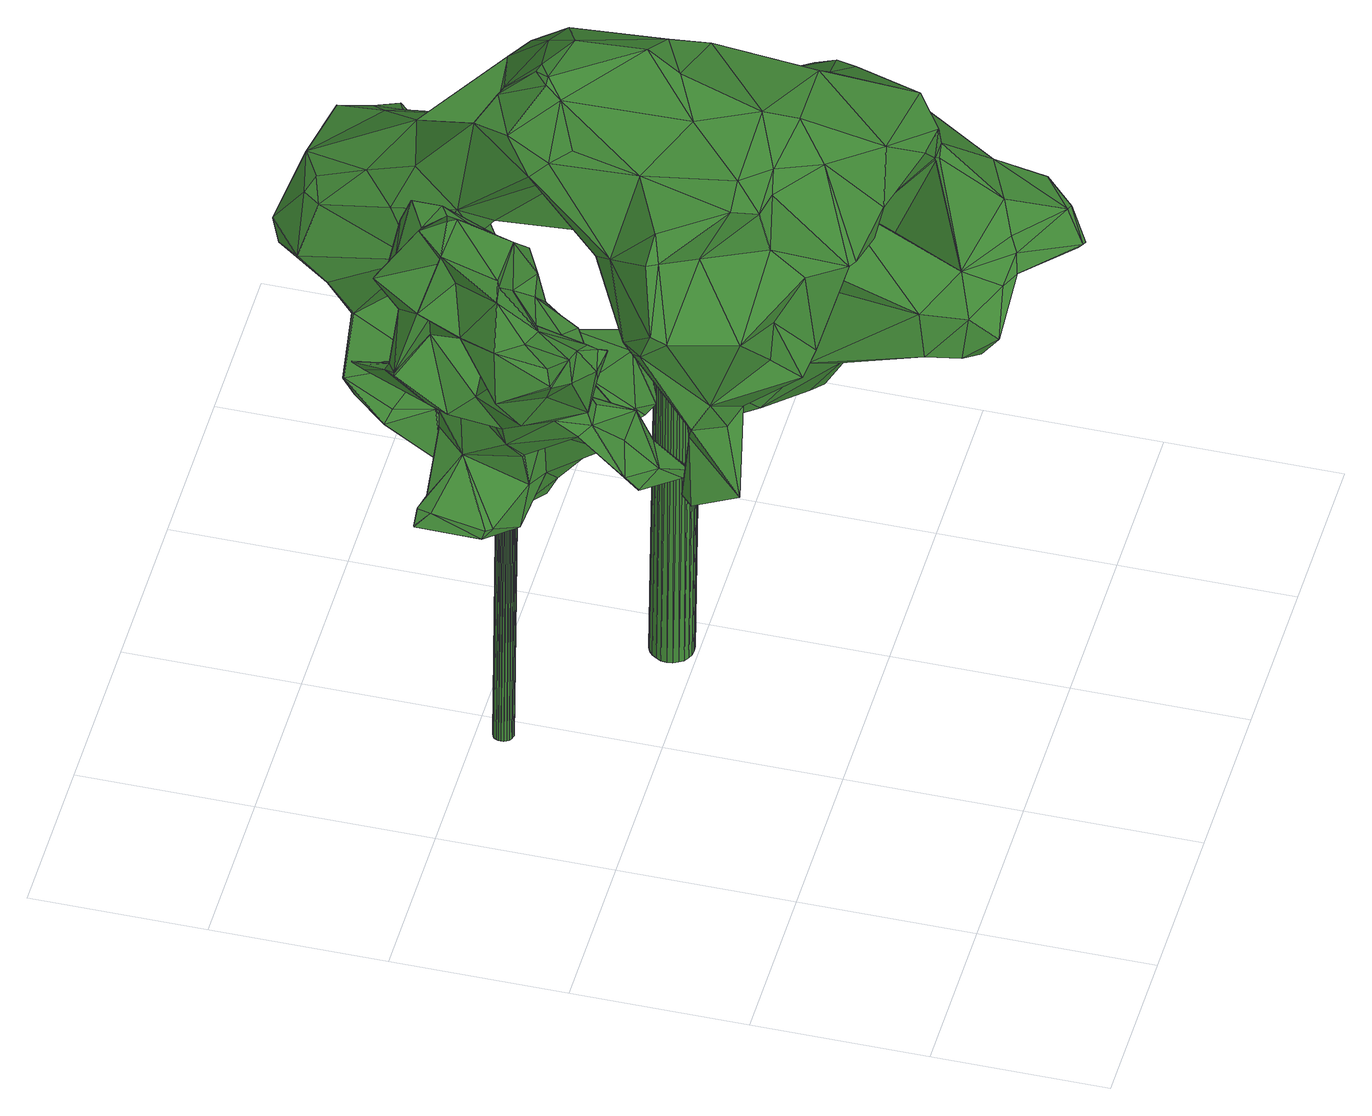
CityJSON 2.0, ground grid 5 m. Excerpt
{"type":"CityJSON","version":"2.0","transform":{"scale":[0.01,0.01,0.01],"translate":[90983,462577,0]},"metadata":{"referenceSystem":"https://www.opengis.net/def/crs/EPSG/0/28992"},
"CityObjects":{
"tree1":{"type":"SolitaryVegetationObject","attributes":{"gtid":5,"crown_width_m":7.9,"crown_median_z":13.38,"trunk_H_m":13.03,"trunk_DBH_m":0.586,"trunk_radius_m":0.293,"trunk_base_height_m":0.35,"original_gtid":"5"},"geometry":[{"type":"Solid","lod":"3","boundaries":[[[[0,1,2]],[[3,4,5]],[[6,7,8]],[[6,8,9]],[[10,11,12]],[[13,14,15]],[[16,17,2]],[[16,18,17]],[[19,20,21]],[[22,21,20]],[[23,24,25]],[[26,27,28]],[[26,28,29]],[[30,31,32]],[[12,33,10]],[[34,35,36]],[[37,38,39]],[[40,41,42]],[[43,44,45]],[[38,46,47]],[[5,48,3]],[[35,49,4]],[[20,50,51]],[[52,3,48]],[[53,54,55]],[[56,12,57]],[[58,59,60]],[[61,60,11]],[[62,21,63]],[[56,57,59]],[[64,65,66]],[[67,68,69]],[[70,71,72]],[[70,72,73]],[[67,69,74]],[[35,3,52]],[[75,76,77]],[[53,78,79]],[[4,3,35]],[[40,80,41]],[[51,45,22]],[[51,22,20]],[[81,82,83]],[[84,85,86]],[[84,86,87]],[[88,89,72]],[[51,50,43]],[[90,91,54]],[[84,92,85]],[[92,87,46]],[[54,91,93]],[[87,47,46]],[[86,47,87]],[[34,49,35]],[[94,1,95]],[[5,4,49]],[[96,17,77]],[[60,57,12]],[[60,12,11]],[[97,69,98]],[[55,78,53]],[[99,74,97]],[[100,101,102]],[[100,102,30]],[[79,103,104]],[[9,105,82]],[[106,2,17]],[[107,108,109]],[[110,111,112]],[[30,113,100]],[[64,114,115]],[[45,51,43]],[[7,116,117]],[[118,103,42]],[[119,120,121]],[[119,121,73]],[[122,123,124]],[[44,43,125]],[[92,46,98]],[[126,93,127]],[[47,128,129]],[[59,129,128]],[[79,110,53]],[[78,42,79]],[[38,130,39]],[[106,17,96]],[[131,114,132]],[[133,134,107]],[[98,68,135]],[[122,136,93]],[[129,59,58]],[[137,58,61]],[[29,109,26]],[[88,71,138]],[[139,77,99]],[[48,140,141]],[[5,140,48]],[[55,142,78]],[[64,143,65]],[[79,42,103]],[[34,144,49]],[[26,16,2]],[[26,2,27]],[[113,145,100]],[[146,147,148]],[[149,148,147]],[[150,113,32]],[[150,32,141]],[[151,152,153]],[[151,153,154]],[[155,110,112]],[[138,102,99]],[[155,53,110]],[[104,110,79]],[[129,130,47]],[[87,92,84]],[[61,154,153]],[[52,121,143]],[[152,151,95]],[[126,127,55]],[[37,96,139]],[[96,77,139]],[[57,60,59]],[[156,75,17]],[[77,17,75]],[[157,106,158]],[[127,159,160]],[[9,82,81]],[[161,162,83]],[[25,163,23]],[[23,163,164]],[[83,82,105]],[[165,63,166]],[[88,72,71]],[[30,138,31]],[[166,167,22]],[[45,44,125]],[[168,131,40]],[[7,117,169]],[[73,72,170]],[[13,171,172]],[[15,171,13]],[[92,7,85]],[[112,53,155]],[[112,90,53]],[[2,1,173]],[[156,17,165]],[[128,47,174]],[[107,109,29]],[[107,175,108]],[[176,10,177]],[[42,78,142]],[[118,41,178]],[[179,180,144]],[[165,166,156]],[[85,7,169]],[[127,142,55]],[[136,122,145]],[[46,181,98]],[[150,141,140]],[[166,170,156]],[[182,183,171]],[[15,16,184]],[[185,136,150]],[[186,136,185]],[[26,109,16]],[[184,16,109]],[[152,95,1]],[[165,17,63]],[[91,111,187]],[[98,188,92]],[[135,188,98]],[[149,122,91]],[[41,120,189]],[[90,54,53]],[[136,145,150]],[[190,191,111]],[[90,111,91]],[[112,111,90]],[[60,61,58]],[[118,192,111]],[[118,111,103]],[[193,184,108]],[[15,184,193]],[[184,109,108]],[[193,175,176]],[[177,10,33]],[[49,140,5]],[[10,176,133]],[[194,74,101]],[[194,101,100]],[[180,179,140]],[[48,121,52]],[[39,195,37]],[[158,37,195]],[[158,96,37]],[[158,106,96]],[[49,144,180]],[[144,34,64]],[[196,64,34]],[[152,1,158]],[[158,1,0]],[[162,197,146]],[[121,32,198]],[[104,111,110]],[[36,143,196]],[[120,65,143]],[[91,122,93]],[[190,192,199]],[[62,190,199]],[[200,176,177]],[[200,193,176]],[[164,200,177]],[[141,201,48]],[[147,123,149]],[[124,123,147]],[[32,201,141]],[[32,121,201]],[[201,121,48]],[[52,143,36]],[[202,37,139]],[[36,196,34]],[[19,50,20]],[[173,94,28]],[[54,93,126]],[[119,170,166]],[[129,58,137]],[[140,49,180]],[[31,138,71]],[[203,45,125]],[[19,119,50]],[[97,74,69]],[[50,125,43]],[[47,130,38]],[[202,97,98]],[[159,204,114]],[[21,167,63]],[[198,32,205]],[[197,194,147]],[[146,197,147]],[[173,28,27]],[[10,151,154]],[[10,154,11]],[[11,154,61]],[[168,40,127]],[[185,70,186]],[[129,137,130]],[[103,111,104]],[[190,111,192]],[[199,192,118]],[[73,121,198]],[[135,206,9]],[[149,123,122]],[[172,207,13]],[[63,14,62]],[[64,196,143]],[[161,135,197]],[[162,161,197]],[[162,172,24]],[[35,52,36]],[[189,120,119]],[[189,119,19]],[[41,66,120]],[[75,89,76]],[[92,188,208]],[[162,207,172]],[[142,127,40]],[[156,170,72]],[[9,188,135]],[[41,80,66]],[[169,86,85]],[[113,209,32]],[[126,55,54]],[[8,188,9]],[[185,71,70]],[[31,71,185]],[[128,117,56]],[[56,117,116]],[[169,117,128]],[[169,128,86]],[[81,83,162]],[[81,162,24]],[[23,81,24]],[[9,81,23]],[[164,6,23]],[[116,6,164]],[[7,6,116]],[[63,167,166]],[[190,62,14]],[[190,14,13]],[[83,105,206]],[[83,206,161]],[[15,14,16]],[[17,18,14]],[[17,14,63]],[[16,14,18]],[[2,106,157]],[[186,205,150]],[[185,150,205]],[[157,158,0]],[[23,6,9]],[[119,73,170]],[[77,76,99]],[[138,99,76]],[[179,64,115]],[[88,76,89]],[[66,65,120]],[[92,8,7]],[[168,160,131]],[[127,160,168]],[[205,32,31]],[[56,59,128]],[[21,62,210]],[[176,134,133]],[[128,174,86]],[[199,210,62]],[[86,174,47]],[[8,208,188]],[[8,92,208]],[[2,157,0]],[[173,1,94]],[[95,151,29]],[[147,145,124]],[[100,145,147]],[[171,25,172]],[[24,172,25]],[[189,178,41]],[[76,88,138]],[[210,178,189]],[[101,74,99]],[[200,182,193]],[[179,144,64]],[[40,131,80]],[[210,189,21]],[[19,21,189]],[[182,200,183]],[[42,41,118]],[[99,102,101]],[[142,40,42]],[[98,69,68]],[[150,145,113]],[[15,182,171]],[[193,182,15]],[[29,151,107]],[[133,107,151]],[[133,151,10]],[[190,13,207]],[[143,121,120]],[[198,205,186]],[[61,39,130]],[[186,150,204]],[[186,204,159]],[[204,115,114]],[[204,140,115]],[[179,115,140]],[[135,161,206]],[[132,64,66]],[[122,124,145]],[[114,64,132]],[[162,187,191]],[[146,187,162]],[[111,191,187]],[[198,186,70]],[[70,73,198]],[[171,183,25]],[[200,25,183]],[[138,30,102]],[[191,207,162]],[[146,148,187]],[[95,29,28]],[[2,173,27]],[[95,28,94]],[[39,61,195]],[[187,148,91]],[[91,148,149]],[[107,134,175]],[[204,150,140]],[[177,33,164]],[[108,175,193]],[[134,176,175]],[[191,190,207]],[[197,135,67]],[[68,67,135]],[[67,194,197]],[[67,74,194]],[[32,209,30]],[[30,209,113]],[[202,139,97]],[[99,97,139]],[[195,61,153]],[[100,147,194]],[[166,203,119]],[[158,153,152]],[[195,153,158]],[[118,178,199]],[[199,178,210]],[[185,205,31]],[[12,56,211]],[[116,211,56]],[[164,211,116]],[[164,12,211]],[[12,164,33]],[[22,45,203]],[[22,203,166]],[[156,72,89]],[[156,89,75]],[[50,119,125]],[[203,125,119]],[[38,181,46]],[[202,98,181]],[[202,181,38]],[[137,61,130]],[[127,93,159]],[[159,93,186]],[[136,186,93]],[[21,22,167]],[[164,163,200]],[[159,114,160]],[[114,131,160]],[[202,212,37]],[[38,37,212]],[[38,212,202]],[[9,206,105]],[[25,200,163]],[[131,132,80]],[[66,80,132]],[[213,214,215]],[[213,215,216]],[[216,215,217]],[[216,217,218]],[[215,214,219]],[[215,219,217]],[[217,219,220]],[[217,220,218]],[[219,214,221]],[[219,221,220]],[[220,221,222]],[[220,222,218]],[[221,214,223]],[[221,223,222]],[[222,223,224]],[[222,224,218]],[[223,214,225]],[[223,225,224]],[[224,225,226]],[[224,226,218]],[[225,214,227]],[[225,227,226]],[[226,227,228]],[[226,228,218]],[[227,214,229]],[[227,229,228]],[[228,229,230]],[[228,230,218]],[[229,214,231]],[[229,231,230]],[[230,231,232]],[[230,232,218]],[[231,214,233]],[[231,233,232]],[[232,233,234]],[[232,234,218]],[[233,214,235]],[[233,235,234]],[[234,235,236]],[[234,236,218]],[[235,214,237]],[[235,237,236]],[[236,237,238]],[[236,238,218]],[[237,214,239]],[[237,239,238]],[[238,239,240]],[[238,240,218]],[[239,214,241]],[[239,241,240]],[[240,241,242]],[[240,242,218]],[[241,214,243]],[[241,243,242]],[[242,243,244]],[[242,244,218]],[[243,214,245]],[[243,245,244]],[[244,245,246]],[[244,246,218]],[[245,214,247]],[[245,247,246]],[[246,247,248]],[[246,248,218]],[[247,214,249]],[[247,249,248]],[[248,249,250]],[[248,250,218]],[[249,214,251]],[[249,251,250]],[[250,251,252]],[[250,252,218]],[[251,214,253]],[[251,253,252]],[[252,253,254]],[[252,254,218]],[[253,214,255]],[[253,255,254]],[[254,255,256]],[[254,256,218]],[[255,214,257]],[[255,257,256]],[[256,257,258]],[[256,258,218]],[[257,214,259]],[[257,259,258]],[[258,259,260]],[[258,260,218]],[[259,214,261]],[[259,261,260]],[[260,261,262]],[[260,262,218]],[[261,214,213]],[[261,213,262]],[[262,213,216]],[[262,216,218]]]]}]},
"tree2":{"type":"SolitaryVegetationObject","attributes":{"gtid":3,"crown_width_m":14.52,"crown_median_z":14.93,"trunk_H_m":14.63,"trunk_DBH_m":1.24,"trunk_radius_m":0.621,"trunk_base_height_m":0.3,"original_gtid":"3"},"geometry":[{"type":"Solid","lod":"3","boundaries":[[[[263,264,265]],[[266,267,268]],[[269,270,271]],[[272,273,274]],[[275,274,273]],[[272,276,277]],[[278,279,280]],[[274,281,282]],[[272,274,282]],[[283,281,284]],[[285,286,280]],[[287,288,289]],[[290,291,292]],[[293,294,295]],[[296,266,297]],[[296,298,266]],[[299,296,300]],[[301,302,303]],[[304,270,305]],[[285,306,307]],[[308,309,310]],[[311,312,313]],[[314,266,298]],[[315,316,278]],[[317,318,319]],[[320,321,322]],[[323,301,324]],[[325,283,326]],[[327,328,329]],[[309,308,330]],[[331,324,332]],[[333,334,335]],[[303,332,301]],[[288,287,336]],[[283,325,281]],[[327,337,338]],[[339,340,341]],[[266,268,297]],[[342,297,268]],[[331,332,303]],[[293,295,343]],[[344,304,345]],[[346,344,345]],[[347,348,349]],[[350,292,291]],[[346,351,319]],[[300,352,316]],[[319,318,344]],[[272,282,353]],[[354,309,355]],[[309,354,356]],[[357,358,359]],[[360,361,362]],[[360,362,363]],[[364,365,366]],[[367,366,365]],[[293,341,368]],[[280,279,369]],[[370,263,265]],[[371,362,372]],[[342,268,373]],[[359,374,375]],[[376,375,374]],[[377,277,276]],[[378,305,270]],[[265,379,380]],[[376,381,382]],[[279,278,352]],[[355,309,330]],[[279,352,342]],[[314,341,293]],[[350,383,292]],[[376,382,375]],[[272,277,273]],[[376,384,381]],[[296,297,300]],[[352,278,316]],[[313,385,386]],[[289,387,287]],[[349,388,389]],[[390,391,392]],[[315,393,316]],[[394,395,396]],[[397,299,300]],[[374,384,376]],[[280,315,278]],[[286,315,280]],[[393,315,286]],[[286,285,398]],[[286,398,393]],[[390,399,400]],[[401,402,403]],[[331,303,404]],[[364,405,406]],[[319,344,346]],[[407,326,405]],[[327,338,408]],[[330,409,355]],[[354,355,274]],[[274,355,409]],[[410,411,412]],[[413,414,415]],[[365,416,367]],[[365,417,416]],[[353,418,419]],[[418,276,419]],[[420,402,347]],[[421,422,423]],[[400,423,422]],[[299,298,296]],[[424,425,344]],[[344,425,304]],[[421,423,327]],[[341,314,339]],[[321,298,299]],[[397,393,398]],[[426,366,427]],[[381,370,428]],[[429,381,428]],[[339,314,298]],[[430,431,432]],[[391,323,396]],[[433,431,430]],[[434,431,433]],[[352,300,297]],[[352,297,342]],[[435,436,322]],[[435,322,321]],[[397,316,393]],[[300,316,397]],[[437,420,347]],[[399,438,439]],[[440,344,318]],[[441,426,353]],[[283,308,310]],[[283,310,442]],[[408,336,443]],[[421,444,445]],[[342,373,279]],[[369,279,373]],[[349,389,311]],[[446,408,443]],[[446,440,408]],[[356,447,309]],[[434,405,326]],[[269,448,449]],[[450,451,452]],[[401,453,335]],[[271,412,411]],[[454,336,408]],[[394,434,326]],[[455,264,384]],[[456,457,458]],[[459,456,458]],[[353,426,418]],[[460,311,313]],[[461,462,463]],[[458,343,295]],[[458,457,343]],[[323,324,464]],[[464,324,331]],[[377,276,418]],[[407,405,364]],[[464,465,323]],[[298,466,339]],[[369,467,280]],[[468,450,452]],[[287,450,468]],[[447,469,309]],[[301,323,391]],[[301,391,302]],[[378,304,305]],[[326,470,325]],[[433,406,434]],[[357,382,429]],[[329,328,345]],[[340,466,471]],[[347,349,472]],[[325,441,281]],[[351,345,328]],[[265,473,379]],[[384,264,263]],[[370,384,263]],[[380,371,265]],[[404,365,474]],[[471,466,320]],[[375,382,357]],[[356,475,447]],[[476,450,387]],[[343,457,477]],[[266,385,267]],[[274,275,354]],[[335,453,291]],[[267,438,367]],[[444,478,398]],[[462,461,361]],[[403,358,357]],[[455,347,295]],[[437,347,455]],[[479,265,480]],[[269,449,378]],[[481,482,320]],[[328,317,351]],[[391,307,302]],[[390,307,391]],[[346,345,351]],[[324,301,332]],[[329,304,378]],[[329,345,304]],[[269,378,270]],[[289,334,387]],[[265,371,483]],[[435,449,436]],[[478,449,435]],[[484,411,410]],[[475,277,392]],[[485,486,414]],[[340,487,488]],[[341,340,488]],[[489,487,340]],[[432,465,464]],[[490,488,363]],[[443,336,468]],[[313,267,385]],[[267,313,312]],[[470,426,325]],[[441,325,426]],[[328,318,317]],[[268,416,373]],[[441,353,282]],[[441,282,281]],[[436,448,491]],[[420,358,402]],[[368,341,492]],[[456,459,493]],[[326,395,394]],[[373,416,417]],[[307,390,400]],[[367,438,399]],[[367,399,366]],[[328,327,408]],[[456,386,457]],[[488,492,341]],[[494,495,439]],[[264,480,265]],[[313,493,460]],[[456,493,313]],[[384,374,455]],[[348,334,288]],[[289,288,334]],[[446,443,485]],[[428,357,429]],[[371,290,483]],[[407,470,326]],[[455,374,437]],[[359,437,374]],[[428,370,496]],[[428,496,383]],[[381,384,370]],[[375,357,359]],[[265,479,473]],[[490,473,479]],[[377,418,426]],[[459,460,493]],[[287,468,336]],[[269,491,448]],[[497,335,498]],[[485,497,498]],[[333,335,497]],[[498,335,290]],[[291,290,335]],[[485,498,446]],[[290,446,498]],[[382,381,429]],[[483,383,496]],[[348,347,402]],[[371,446,290]],[[310,469,442]],[[292,383,483]],[[499,397,478]],[[485,451,497]],[[475,469,447]],[[310,309,469]],[[277,475,356]],[[500,501,389]],[[502,395,469]],[[502,396,395]],[[442,469,395]],[[442,395,283]],[[326,283,395]],[[396,323,465]],[[420,437,359]],[[455,295,294]],[[492,479,368]],[[350,428,383]],[[490,479,492]],[[327,329,421]],[[460,472,349]],[[378,421,329]],[[403,402,358]],[[359,358,420]],[[299,397,435]],[[299,435,321]],[[436,449,448]],[[398,478,397]],[[499,478,435]],[[265,496,370]],[[293,477,314]],[[397,499,435]],[[424,344,440]],[[360,363,487]],[[487,363,488]],[[291,453,350]],[[290,292,483]],[[470,364,366]],[[470,366,426]],[[380,473,490]],[[270,304,412]],[[270,412,271]],[[477,386,385]],[[314,477,385]],[[314,385,266]],[[481,411,482]],[[311,389,503]],[[392,277,427]],[[343,477,293]],[[365,364,504]],[[426,427,377]],[[407,364,470]],[[446,372,461]],[[371,372,446]],[[322,481,320]],[[454,500,288]],[[456,313,386]],[[331,474,430]],[[432,394,465]],[[465,394,396]],[[338,454,408]],[[339,466,340]],[[457,386,477]],[[419,272,353]],[[419,276,272]],[[354,275,356]],[[294,480,264]],[[479,480,294]],[[474,365,504]],[[333,387,334]],[[333,476,387]],[[421,449,444]],[[378,449,421]],[[478,444,449]],[[288,336,454]],[[387,450,287]],[[450,505,451]],[[303,302,306]],[[415,414,486]],[[463,424,461]],[[440,461,424]],[[440,446,461]],[[433,430,474]],[[490,492,488]],[[445,400,422]],[[401,335,334]],[[368,294,293]],[[497,505,333]],[[455,294,264]],[[483,496,265]],[[497,451,505]],[[423,400,399]],[[430,432,331]],[[328,408,440]],[[319,351,317]],[[443,468,413]],[[356,273,277]],[[414,452,485]],[[451,485,452]],[[414,413,452]],[[413,468,452]],[[331,432,464]],[[443,413,415]],[[471,489,340]],[[471,482,489]],[[445,422,421]],[[439,495,337]],[[363,362,490]],[[311,503,312]],[[390,366,399]],[[295,459,458]],[[423,439,337]],[[399,439,423]],[[485,443,486]],[[404,474,331]],[[443,415,486]],[[436,491,322]],[[271,411,481]],[[469,475,502]],[[271,491,269]],[[322,491,481]],[[271,481,491]],[[327,423,337]],[[428,453,357]],[[428,350,453]],[[360,462,361]],[[404,306,285]],[[303,306,404]],[[368,479,294]],[[489,462,360]],[[487,489,360]],[[411,484,506]],[[506,482,411]],[[489,506,462]],[[489,482,506]],[[462,506,484]],[[495,312,503]],[[507,389,388]],[[392,427,366]],[[392,366,390]],[[377,427,277]],[[267,494,439]],[[267,439,438]],[[495,338,337]],[[432,431,434]],[[432,434,394]],[[369,404,467]],[[285,280,467]],[[285,467,404]],[[444,398,285]],[[404,417,365]],[[369,417,404]],[[285,307,444]],[[462,484,463]],[[307,306,302]],[[348,402,334]],[[453,401,403]],[[453,403,357]],[[334,402,401]],[[500,389,507]],[[460,349,311]],[[412,304,425]],[[440,318,328]],[[380,379,473]],[[367,416,267]],[[268,267,416]],[[461,362,361]],[[380,362,371]],[[490,362,380]],[[495,267,312]],[[267,495,494]],[[295,472,459]],[[347,472,295]],[[459,472,460]],[[373,417,369]],[[348,388,349]],[[288,388,348]],[[320,466,321]],[[406,504,364]],[[433,504,406]],[[474,504,433]],[[321,466,298]],[[445,307,400]],[[308,283,284]],[[409,330,284]],[[330,308,284]],[[307,445,444]],[[484,410,463]],[[392,502,475]],[[391,396,502]],[[392,391,502]],[[450,476,505]],[[333,505,476]],[[461,372,362]],[[356,275,273]],[[406,405,434]],[[471,320,482]],[[412,424,463]],[[410,412,463]],[[495,503,338]],[[503,389,501]],[[409,284,274]],[[281,274,284]],[[412,425,424]],[[500,507,288]],[[288,507,388]],[[338,500,454]],[[338,503,500]],[[500,503,501]],[[508,509,510]],[[508,510,511]],[[511,510,512]],[[511,512,513]],[[510,509,514]],[[510,514,512]],[[512,514,515]],[[512,515,513]],[[514,509,516]],[[514,516,515]],[[515,516,517]],[[515,517,513]],[[516,509,518]],[[516,518,517]],[[517,518,519]],[[517,519,513]],[[518,509,520]],[[518,520,519]],[[519,520,521]],[[519,521,513]],[[520,509,522]],[[520,522,521]],[[521,522,523]],[[521,523,513]],[[522,509,524]],[[522,524,523]],[[523,524,525]],[[523,525,513]],[[524,509,526]],[[524,526,525]],[[525,526,527]],[[525,527,513]],[[526,509,528]],[[526,528,527]],[[527,528,529]],[[527,529,513]],[[528,509,530]],[[528,530,529]],[[529,530,531]],[[529,531,513]],[[530,509,532]],[[530,532,531]],[[531,532,533]],[[531,533,513]],[[532,509,534]],[[532,534,533]],[[533,534,535]],[[533,535,513]],[[534,509,536]],[[534,536,535]],[[535,536,537]],[[535,537,513]],[[536,509,538]],[[536,538,537]],[[537,538,539]],[[537,539,513]],[[538,509,540]],[[538,540,539]],[[539,540,541]],[[539,541,513]],[[540,509,542]],[[540,542,541]],[[541,542,543]],[[541,543,513]],[[542,509,544]],[[542,544,543]],[[543,544,545]],[[543,545,513]],[[544,509,546]],[[544,546,545]],[[545,546,547]],[[545,547,513]],[[546,509,548]],[[546,548,547]],[[547,548,549]],[[547,549,513]],[[548,509,550]],[[548,550,549]],[[549,550,551]],[[549,551,513]],[[550,509,552]],[[550,552,551]],[[551,552,553]],[[551,553,513]],[[552,509,554]],[[552,554,553]],[[553,554,555]],[[553,555,513]],[[554,509,556]],[[554,556,555]],[[555,556,557]],[[555,557,513]],[[556,509,508]],[[556,508,557]],[[557,508,511]],[[557,511,513]]]]}]}
},
"vertices":[
[288,1196,1620],[290,1194,1623],[310,1132,1517],[909,1220,1141],[952,1210,1035],[951,1249,1032],[238,1663,1716],[348,1727,1735],[322,1647,1696],[232,1688,1517],[180,1377,1857],[211,1382,1907],[234,1546,1936],[243,1378,1338],[332,1257,1316],[190,1311,1412],[257,1143,1441],[422,1223,1414],[369,1241,1422],[470,1101,1069],[393,1038,1058],[421,1084,1068],[469,1001,1079],[169,1658,1544],[200,1665,1504],[296,1591,1587],[227,1112,1625],[285,1097,1652],[266,1119,1668],[180,1154,1732],[660,1499,1258],[658,1498,1256],[772,1418,1093],[270,1514,1816],[820,1132,930],[887,1116,993],[830,1103,966],[528,1331,1557],[529,1438,1755],[517,1374,1756],[451,1381,865],[489,1320,972],[375,1362,865],[573,949,999],[574,948,1002],[551,938,1015],[587,1642,1744],[548,1623,1824],[877,1352,1140],[937,1232,1016],[559,998,1002],[534,952,997],[840,1172,1136],[210,1613,955],[343,1585,954],[361,1501,882],[274,1617,1979],[292,1542,2016],[372,1509,1948],[370,1563,1960],[314,1520,2008],[370,1378,1907],[366,1199,1240],[414,1172,1245],[664,1242,920],[661,1240,922],[633,1255,909],[452,1586,1376],[512,1545,1496],[515,1546,1497],[513,1427,1114],[568,1435,1260],[485,1296,1161],[590,1286,1078],[544,1542,1472],[404,1259,1338],[452,1440,1341],[538,1363,1480],[338,1465,871],[240,1433,925],[593,1314,860],[225,1700,1498],[271,1801,1460],[291,1771,1419],[564,1722,1735],[545,1738,1748],[513,1700,1856],[589,1699,1726],[540,1440,1264],[383,1333,1291],[322,1607,972],[426,1600,1131],[480,1676,1625],[426,1476,969],[269,1122,1668],[249,1143,1695],[512,1272,1521],[515,1542,1497],[480,1603,1611],[560,1471,1434],[580,1584,1344],[560,1536,1439],[571,1517,1413],[269,1409,943],[246,1425,951],[274,1803,1461],[493,1232,1517],[152,1168,1722],[79,1200,1676],[162,1164,1627],[232,1573,994],[369,1520,1100],[245,1613,991],[699,1547,1201],[669,1343,859],[689,1319,907],[258,1739,1791],[286,1734,1788],[410,1346,993],[591,1107,1095],[635,1250,1019],[741,1262,1099],[514,1536,1118],[502,1515,1288],[657,1502,1256],[578,984,1023],[404,1521,922],[437,1478,877],[419,1646,1854],[420,1548,1837],[475,1449,1793],[588,1343,800],[634,1317,847],[194,1302,1709],[132,1224,1693],[336,1633,1443],[536,1517,1112],[443,1452,1798],[595,1440,1280],[541,1363,1483],[827,1332,1023],[829,1410,1081],[389,1448,867],[804,1155,961],[807,1157,959],[695,1546,1200],[407,1640,1307],[562,1601,1339],[411,1595,1208],[475,1576,1146],[749,1440,1071],[239,1277,1722],[281,1293,1702],[353,1377,1747],[245,1388,1852],[210,1614,959],[503,1206,1265],[382,1322,1533],[407,1328,1685],[584,1400,923],[544,1389,868],[385,1741,1373],[290,1600,1339],[232,1577,1703],[192,1600,1753],[482,1179,1259],[562,1089,1186],[505,1107,1124],[481,1396,876],[369,1707,1772],[561,1116,1115],[222,1446,1458],[206,1519,1393],[287,1100,1653],[513,1696,1858],[80,1203,1679],[123,1369,1724],[181,1478,1704],[457,1318,1149],[708,1282,960],[805,1295,1025],[481,1611,1765],[185,1343,1597],[354,1438,1586],[182,1238,1542],[537,1514,1114],[549,1401,996],[407,1594,1208],[298,1595,1588],[480,1152,1104],[343,1392,1189],[395,1533,1291],[381,1356,1120],[62,1349,1599],[563,1603,1342],[464,1337,1718],[817,1130,932],[402,1725,1359],[645,1325,1049],[384,1353,1122],[183,1478,1700],[847,1384,1120],[471,1523,1601],[565,1043,1087],[683,1342,975],[747,1437,1074],[312,1759,1424],[267,1412,1339],[361,1591,1653],[696,1543,1199],[433,1214,1197],[307,1559,1846],[429,1439,1653],[469,1425,35],[440,1425,35],[468,1433,35],[462,1410,1338],[461,1417,1338],[432,1410,1338],[465,1440,35],[458,1424,1338],[460,1446,35],[453,1430,1338],[454,1451,35],[447,1435,1338],[447,1453,35],[440,1438,1338],[440,1454,35],[432,1439,1338],[432,1453,35],[425,1438,1338],[425,1450,35],[418,1435,1338],[419,1446,35],[412,1430,1338],[414,1439,35],[407,1424,1338],[412,1432,35],[404,1417,1338],[411,1425,35],[403,1409,1338],[412,1417,35],[404,1402,1338],[415,1410,35],[407,1395,1338],[419,1404,35],[412,1389,1338],[426,1399,35],[418,1384,1338],[433,1397,35],[425,1381,1338],[440,1396,35],[433,1380,1338],[448,1397,35],[440,1381,1338],[455,1400,35],[448,1384,1338],[461,1405,35],[454,1389,1338],[465,1411,35],[458,1395,1338],[468,1418,35],[461,1402,1338],
[1246,228,1411],[1314,265,1476],[1093,327,1396],[1090,1018,2073],[1128,1189,1815],[1049,1309,2010],[265,973,1748],[273,1003,1663],[277,931,1718],[845,1377,1038],[743,1598,995],[706,1593,835],[625,1604,878],[876,1374,1085],[719,1535,1198],[731,1394,2229],[879,1413,2179],[704,1492,2146],[884,1560,1012],[888,1405,1036],[812,1734,1154],[724,1703,969],[601,1549,2096],[675,1502,2145],[1211,836,974],[1207,695,1152],[1235,815,957],[931,386,1214],[1005,273,1179],[953,287,1212],[1253,481,1868],[1238,419,1713],[1490,549,1603],[822,1035,2199],[985,1109,2160],[834,810,2101],[702,968,2146],[849,1132,2239],[571,1970,1727],[577,1774,1756],[608,1849,1848],[352,883,1350],[296,1030,1644],[602,1711,1901],[604,1596,1764],[569,1839,1029],[515,1775,1019],[556,1869,1072],[1304,848,1505],[1129,912,1660],[1344,954,1732],[1099,722,2033],[706,1403,2224],[681,1363,2235],[498,917,1007],[499,911,1006],[496,914,1001],[592,756,1954],[589,815,2065],[516,816,2016],[544,2023,1550],[597,2017,1739],[974,1676,1174],[804,1913,1316],[766,1068,1466],[600,869,1230],[533,977,1492],[638,1729,902],[693,2036,1798],[621,1991,1782],[1162,722,830],[1239,740,939],[1086,605,1074],[1034,772,1111],[850,1106,1558],[930,921,1376],[871,715,2064],[789,626,1990],[957,499,1934],[986,1384,2138],[1415,700,1768],[401,761,1090],[390,898,1288],[374,888,1053],[1471,532,1285],[1401,589,1208],[1327,837,1508],[1001,246,1194],[443,932,1023],[831,1327,2243],[948,1387,1085],[572,1630,860],[634,1697,860],[588,1651,1037],[1390,235,1243],[1436,444,1253],[1558,244,1240],[779,581,1615],[822,690,1534],[920,708,1488],[874,511,1670],[949,1639,1547],[939,1553,1815],[896,1605,1525],[897,1473,1822],[1173,410,1826],[937,1542,2039],[1209,203,1387],[956,408,1342],[939,761,1405],[1006,1494,2046],[1543,204,1366],[1541,184,1242],[1478,120,1336],[889,1457,1159],[331,1066,1648],[1221,543,1373],[1059,665,1613],[1404,70,1275],[1426,68,1263],[981,192,1278],[1451,124,1349],[1112,976,1890],[1364,874,1766],[1241,774,886],[1186,737,1465],[1241,829,1493],[698,1566,1594],[577,1706,1581],[758,1719,1358],[655,1362,2229],[743,1981,1380],[646,1898,1279],[557,1944,1460],[639,1318,2198],[559,1445,2113],[769,1520,1617],[717,1521,1642],[1195,597,1161],[1399,584,1205],[1394,455,1262],[778,1753,1901],[873,1800,1548],[1054,1868,1689],[849,1704,1327],[895,907,1281],[659,1707,871],[535,711,1483],[364,750,1679],[399,842,1408],[951,921,902],[902,946,882],[903,948,889],[1021,1377,1985],[960,1549,1961],[933,1418,1137],[945,1384,1090],[1505,442,1258],[579,1205,1709],[664,1224,1714],[727,1215,1668],[540,787,1294],[488,818,1257],[986,1536,1184],[777,1550,1229],[1178,193,1341],[1398,80,1266],[937,2015,1751],[925,1989,1661],[723,2042,1557],[1022,1937,1692],[932,1955,1596],[555,1077,2053],[426,1001,1975],[1529,307,1389],[836,1316,1785],[830,1210,1699],[600,862,1228],[941,1498,1082],[558,1901,1121],[892,878,978],[519,1376,2012],[710,1274,1889],[912,700,1137],[543,1759,1052],[356,1009,1918],[443,1131,1836],[1149,765,862],[1057,796,888],[998,887,900],[1136,301,1229],[1037,841,1347],[1464,334,1472],[1454,825,1719],[1429,758,1767],[1541,711,1620],[1538,768,1575],[1408,845,1529],[836,808,1354],[634,610,1454],[569,630,1408],[627,2113,1596],[632,2097,1505],[691,742,2034],[774,1543,1923],[1054,871,958],[554,1897,1125],[1013,1670,1226],[655,736,1974],[1353,682,1594],[1209,423,1683],[902,1873,1796],[627,1682,1163],[1186,755,850],[1218,721,1920],[541,1326,2054],[1177,420,1714],[1208,417,1686],[482,892,1858],[608,730,1815],[976,276,1334],[547,704,1612],[897,831,954],[898,945,886],[707,517,1734],[880,486,1784],[683,531,1734],[985,526,1686],[378,981,1912],[1086,424,1812],[1469,816,1591],[963,1069,1769],[963,1019,1644],[1125,219,1338],[1048,735,906],[1003,638,1069],[571,1268,2087],[1083,838,1404],[1148,827,1478],[643,1892,1282],[1086,901,1564],[997,1847,1720],[1160,727,829],[617,636,1727],[1185,796,1470],[952,1076,30],[890,1075,30],[950,1092,30],[951,1055,1493],[949,1071,1493],[889,1054,1493],[943,1107,31],[943,1086,1494],[933,1120,31],[933,1099,1494],[920,1129,31],[920,1109,1494],[905,1135,31],[905,1115,1494],[889,1137,31],[889,1117,1494],[873,1135,31],[873,1114,1494],[858,1128,31],[858,1108,1494],[846,1118,31],[845,1098,1494],[836,1105,31],[835,1085,1493],[830,1090,30],[829,1070,1493],[828,1074,30],[827,1054,1493],[830,1058,30],[830,1038,1493],[837,1043,30],[836,1023,1493],[847,1030,29],[846,1010,1492],[860,1021,29],[859,1000,1492],[875,1015,29],[874,994,1492],[891,1013,29],[890,992,1492],[907,1015,29],[906,995,1492],[922,1022,29],[921,1001,1492],[935,1032,30],[934,1011,1492],[944,1045,30],[944,1024,1493],[950,1060,30],[950,1039,1493]
]}
